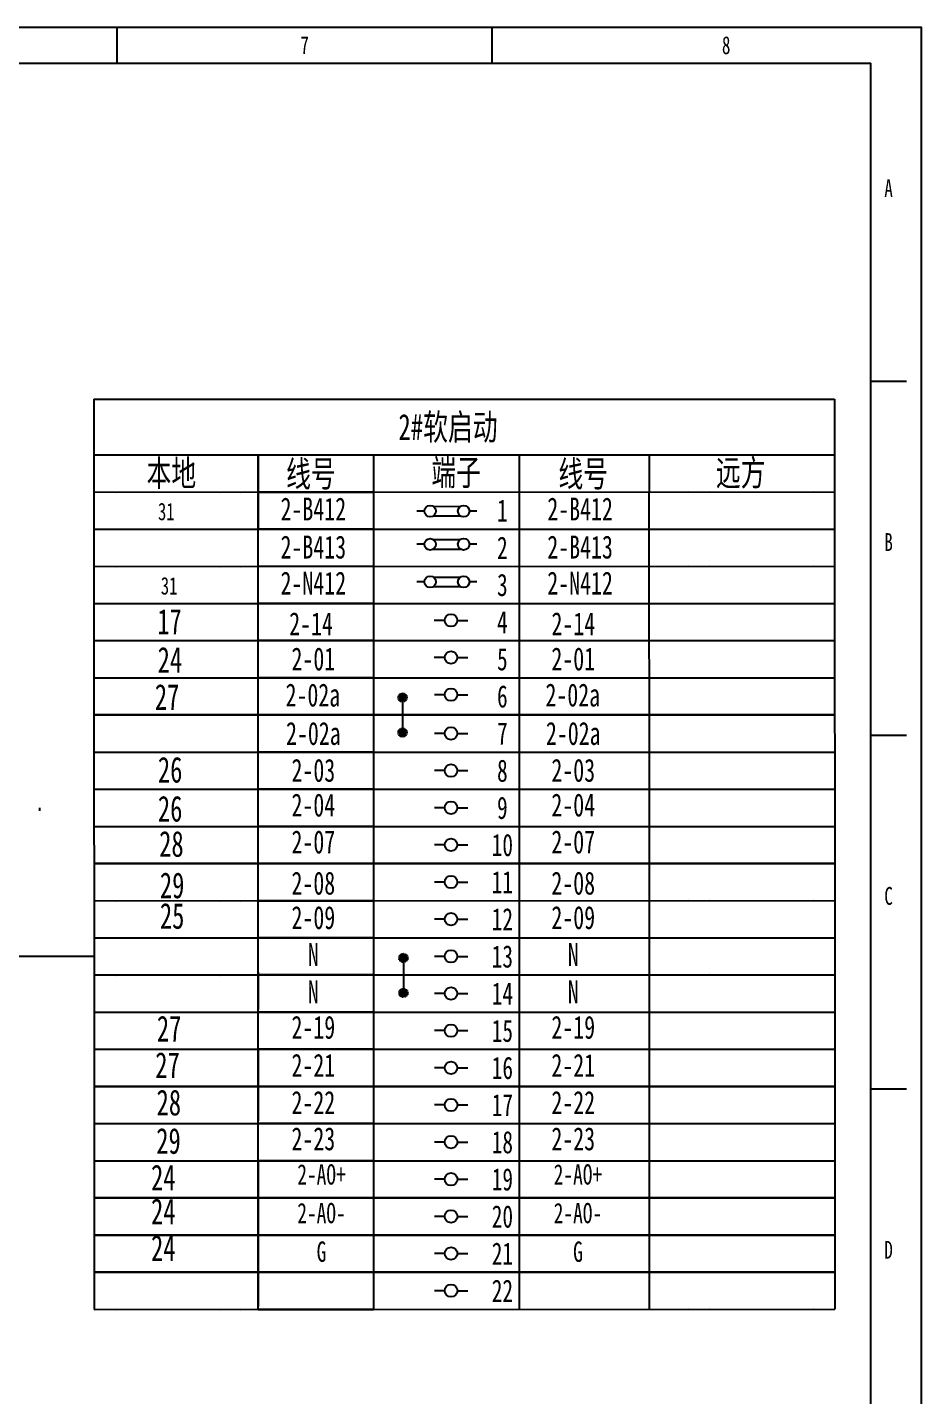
# Model space of a CAD drawing. Header units: millimetres. Extents: x 401220 to 2750366, y -101310 to 943175.
# Drawn here: x 1360159 to 1378689, y 295247 to 323583 of the extents above; entities that cross this region are included whole.
import ezdxf
from ezdxf.enums import TextEntityAlignment as Align

# ---------------------------------------------------------------- set-up
doc = ezdxf.new("R2010")
doc.units = ezdxf.units.MM
doc.linetypes.add('ACAD_ISO03W100', pattern=[30, 12, -18])
doc.styles.add('IDQSTYLE', font='NSimSun.ttf', dxfattribs={"width": 0.7})

msp = doc.modelspace()

# ---------------------------------------------------------------- hatches: boundary and pattern name
at = {"linetype": 'ACAD_ISO03W100'}
h = msp.add_hatch(color=256, dxfattribs=at)
h.dxf.hatch_style = 1
h.paths.add_polyline_path([(1367932.8, 309793.9, 0.4142136), (1367843.6, 309704.8, 0.4142136), (1367932.8, 309615.6)])
h.paths.add_polyline_path([(1367932.8, 309793.9), (1367932.8, 309615.6, 0.4142136), (1368022, 309704.8, 0.4142136)])
h = msp.add_hatch(color=256, dxfattribs=at)
h.dxf.hatch_style = 1
h.paths.add_polyline_path([(1367932.8, 309789.9, 0.4142136), (1367843.6, 309700.7, 0.4142136), (1367932.8, 309611.5)])
h.paths.add_polyline_path([(1367932.8, 309789.9), (1367932.8, 309611.5, 0.4142136), (1368022, 309700.7, 0.4142136)])
h = msp.add_hatch(color=256, dxfattribs=at)
h.dxf.hatch_style = 1
h.paths.add_polyline_path([(1367932.8, 309069.8, 0.4142136), (1367843.6, 308980.6, 0.4142136), (1367932.8, 308891.5)])
h.paths.add_polyline_path([(1367932.8, 309069.8), (1367932.8, 308891.5, 0.4142136), (1368022, 308980.6, 0.4142136)])
h = msp.add_hatch(color=256, dxfattribs=at)
h.dxf.hatch_style = 1
h.paths.add_polyline_path([(1367932.8, 309065.7, 0.4142136), (1367843.6, 308976.5, 0.4142136), (1367932.8, 308887.4)])
h.paths.add_polyline_path([(1367932.8, 309065.7), (1367932.8, 308887.4, 0.4142136), (1368022, 308976.5, 0.4142136)])
h = msp.add_hatch(color=256, dxfattribs=at)
h.dxf.hatch_style = 1
h.paths.add_polyline_path([(1367950, 304401.6, 0.4142136), (1367860.8, 304312.5, 0.4142136), (1367950, 304223.3)])
h.paths.add_polyline_path([(1367950, 304401.6), (1367950, 304223.3, 0.4142136), (1368039.1, 304312.5, 0.4142136)])
h = msp.add_hatch(color=256, dxfattribs=at)
h.dxf.hatch_style = 1
h.paths.add_polyline_path([(1367950, 304397.6, 0.4142136), (1367860.8, 304308.4, 0.4142136), (1367950, 304219.2)])
h.paths.add_polyline_path([(1367950, 304397.6), (1367950, 304219.2, 0.4142136), (1368039.1, 304308.4, 0.4142136)])
h = msp.add_hatch(color=256, dxfattribs=at)
h.dxf.hatch_style = 1
h.paths.add_polyline_path([(1367950, 303677.5, 0.4142136), (1367860.8, 303588.3, 0.4142136), (1367950, 303499.2)])
h.paths.add_polyline_path([(1367950, 303677.5), (1367950, 303499.2, 0.4142136), (1368039.1, 303588.3, 0.4142136)])
h = msp.add_hatch(color=256, dxfattribs=at)
h.dxf.hatch_style = 1
h.paths.add_polyline_path([(1367950, 303673.4, 0.4142136), (1367860.8, 303584.2, 0.4142136), (1367950, 303495.1)])
h.paths.add_polyline_path([(1367950, 303673.4), (1367950, 303495.1, 0.4142136), (1368039.1, 303584.2, 0.4142136)])

# ---------------------------------------------------------------- linework, layer by layer
at = {"ltscale": 4}
for p, q in [((1362017.6, 322843.1), (1362017.6, 323583.3)), ((1369790.4, 322843.1), (1369790.4, 323583.3)), ((1377633.7, 316254.7), (1378373.9, 316254.7)), ((1368387.9, 313565.6), (1368230.3, 313565.6)), ((1369475.5, 313565.7), (1369317.9, 313565.7)), ((1368387.6, 312877.9), (1368230, 312877.9)), ((1368387.6, 312877.9), (1368230, 312877.9)), ((1369475.2, 312878), (1369317.6, 312878)), ((1369475.2, 312878), (1369317.6, 312878)), ((1368387.3, 312101.4), (1368229.6, 312101.4)), ((1369474.9, 312101.5), (1369317.3, 312101.5)), ((1368807.9, 311302.2), (1368591.6, 311302.2)), ((1369067.5, 311302.2), (1369283.8, 311302.2)), ((1368808, 310532.8), (1368591.6, 310532.8)), ((1369067.5, 310532.8), (1369283.8, 310532.8)), ((1368808, 309763.4), (1368591.7, 309763.4)), ((1369067.6, 309763.4), (1369283.9, 309763.4)), ((1368808.1, 308960.7), (1368591.8, 308960.7)), ((1369067.6, 308960.7), (1369283.9, 308960.7)), ((1377633.7, 308926), (1378373.9, 308926)), ((1368808.1, 308191.3), (1368591.8, 308191.3)), ((1368808.1, 308191.3), (1368591.8, 308191.3)), ((1369067.7, 308191.3), (1369284, 308191.3)), ((1369067.7, 308191.3), (1369284, 308191.3)), ((1368808.2, 307421.9), (1368591.9, 307421.9)), ((1369067.8, 307421.9), (1369284.1, 307421.9)), ((1368808.3, 306652.5), (1368592, 306652.5)), ((1369067.8, 306652.5), (1369284.1, 306652.5)), ((1368808.3, 305883.1), (1368592, 305883.1)), ((1369067.9, 305883.1), (1369284.2, 305883.1)), ((1368808.4, 305113.7), (1368592.1, 305113.7)), ((1369068, 305113.7), (1369284.3, 305113.7)), ((1368808.5, 304344.3), (1368592.2, 304344.3)), ((1369068, 304344.3), (1369284.3, 304344.3)), ((1368808.5, 303574.9), (1368592.2, 303574.9)), ((1369068.1, 303574.9), (1369284.4, 303574.9)), ((1368808.6, 302805.5), (1368592.3, 302805.5)), ((1369068.1, 302805.5), (1369284.5, 302805.5)), ((1368808.6, 302036.1), (1368592.3, 302036.1)), ((1369068.2, 302036.1), (1369284.5, 302036.1)), ((1377633.7, 301597.4), (1378373.9, 301597.4)), ((1368808.7, 301266.7), (1368592.4, 301266.7)), ((1369068.3, 301266.7), (1369284.6, 301266.7)), ((1368808.8, 300497.3), (1368592.5, 300497.3)), ((1369068.3, 300497.3), (1369284.6, 300497.3)), ((1368808.8, 299727.9), (1368592.5, 299727.9)), ((1369068.4, 299727.9), (1369284.7, 299727.9)), ((1368808.9, 298958.5), (1368592.6, 298958.5)), ((1369068.5, 298958.5), (1369284.8, 298958.5)), ((1368809, 298189.1), (1368592.7, 298189.1)), ((1369068.5, 298189.1), (1369284.8, 298189.1)), ((1368809, 297419.7), (1368592.7, 297419.7)), ((1369068.6, 297419.7), (1369284.9, 297419.7))]:
    msp.add_line(p, q, dxfattribs=at)
for p, q in [((1318193.7, 322843.1), (1377633.7, 322843.1)), ((1377633.7, 280351.7), (1377633.7, 322843.1)), ((1361538.9, 315883.3), (1376886.3, 315884.6)), ((1361538.9, 315883.3), (1361539, 314729.2)), ((1376886.3, 315884.6), (1376886.4, 314730.5)), ((1361539, 314729.2), (1374290.5, 314730.3)), ((1361539, 314729.2), (1361539, 313959.8)), ((1364134.8, 314729.4), (1376886.4, 314730.5)), ((1364942.7, 314729.5), (1367331.5, 314729.7)), ((1364942.7, 314729.5), (1364942.7, 313960.1)), ((1364942.7, 313960.1), (1364942.7, 314729.5)), ((1367331.5, 314729.7), (1367331.6, 313960.3)), ((1370346.5, 314729.9), (1370346.6, 313960.5)), ((1373040.7, 314730.2), (1373040.7, 313960.8)), ((1376886.4, 314730.5), (1376886.5, 313961.1)), ((1361539, 313959.8), (1373849.4, 313960.8)), ((1361539, 313959.8), (1361539.1, 313190.4)), ((1361539, 313959.8), (1361539.1, 313190.4)), ((1361980.2, 313959.9), (1374290.6, 313960.9)), ((1364134.9, 313960), (1376445.3, 313961)), ((1364576.1, 313960.1), (1376886.5, 313961.1)), ((1367331.6, 313960.3), (1364942.7, 313960.1)), ((1364942.7, 313960.1), (1367331.6, 313960.3)), ((1364942.7, 313960.1), (1364942.8, 313190.7)), ((1364942.8, 313190.7), (1364942.7, 313960.1)), ((1367331.6, 313960.3), (1367331.7, 313190.9)), ((1370346.6, 313960.5), (1370346.6, 313191.1)), ((1373039.5, 313960.8), (1373039.5, 313191.4)), ((1376886.5, 313961.1), (1376886.5, 313191.7)), ((1376886.5, 313961.1), (1376886.5, 313191.7)), ((1368573, 313664.1), (1369132.4, 313663.9)), ((1368574.2, 313467.9), (1369132.3, 313467.7)), ((1361539.1, 313190.4), (1373849.5, 313191.4)), ((1361539.1, 313190.4), (1361539.1, 312421)), ((1361539.1, 313190.4), (1361539.1, 312421)), ((1361980.2, 313190.5), (1374290.6, 313191.5)), ((1364135, 313190.6), (1376445.4, 313191.6)), ((1364576.1, 313190.7), (1376886.5, 313191.7)), ((1367331.7, 313190.9), (1364942.8, 313190.7)), ((1364942.8, 313190.7), (1367331.7, 313190.9)), ((1364942.8, 312421.3), (1364942.8, 313190.7)), ((1367331.7, 313190.9), (1367331.7, 312421.5)), ((1370346.6, 313191.1), (1370346.7, 312421.7)), ((1373039.5, 313191.4), (1373039.6, 312422)), ((1376886.5, 313191.7), (1376886.6, 312422.3)), ((1376886.5, 313191.7), (1376886.6, 312422.3)), ((1368572.7, 312976.4), (1369132.1, 312976.2)), ((1368572.7, 312976.4), (1369132.1, 312976.2)), ((1368573.9, 312780.2), (1369132, 312779.9)), ((1368573.9, 312780.2), (1369132, 312779.9)), ((1361539.1, 312421), (1373849.5, 312422)), ((1361539.1, 312421), (1361539.2, 311651.6)), ((1361539.1, 312421), (1361539.2, 311651.6)), ((1361980.3, 312421.1), (1374290.7, 312422.1)), ((1364135, 312421.2), (1376445.4, 312422.2)), ((1364576.2, 312421.3), (1376886.6, 312422.3)), ((1367331.7, 312421.5), (1364942.8, 312421.3)), ((1364942.8, 312421.3), (1367331.7, 312421.5)), ((1364942.9, 311651.9), (1364942.8, 312421.3)), ((1367331.7, 312421.5), (1367331.8, 311652.1)), ((1370346.7, 312421.7), (1370346.8, 311652.3)), ((1373039.6, 312422), (1373039.7, 311652.6)), ((1376886.6, 312422.3), (1376886.7, 311652.9)), ((1376886.6, 312422.3), (1376886.7, 311652.9)), ((1368572.4, 312199.9), (1369131.8, 312199.7)), ((1368573.6, 312003.7), (1369131.7, 312003.5)), ((1361539.2, 311651.6), (1373849.6, 311652.6)), ((1361539.2, 311651.6), (1361539.3, 310882.2)), ((1361539.2, 311651.6), (1361539.3, 310882.2)), ((1361980.4, 311651.7), (1374290.8, 311652.7)), ((1364135.1, 311651.8), (1376445.5, 311652.8)), ((1364576.3, 311651.9), (1376886.7, 311652.9)), ((1367331.8, 311652.1), (1364942.9, 311651.9)), ((1364942.9, 311651.9), (1367331.8, 311652.1)), ((1364943, 310882.5), (1364942.9, 311651.9)), ((1367331.8, 311652.1), (1367331.9, 310882.7)), ((1370346.8, 311652.3), (1370346.8, 310882.9)), ((1373039.7, 311652.6), (1373039.7, 310883.2)), ((1376886.7, 311652.9), (1376886.7, 310883.5)), ((1376886.7, 311652.9), (1376886.7, 310883.5)), ((1361539.3, 310882.2), (1373849.7, 310883.2)), ((1361539.3, 310882.2), (1361539.3, 310112.8)), ((1361539.3, 310882.2), (1361539.3, 310112.8)), ((1361980.4, 310882.3), (1374290.8, 310883.3)), ((1364135.2, 310882.4), (1376445.6, 310883.4)), ((1364576.3, 310882.5), (1376886.7, 310883.5)), ((1367331.9, 310882.7), (1364943, 310882.5)), ((1364943, 310882.5), (1367331.9, 310882.7)), ((1364943, 310113.1), (1364943, 310882.5)), ((1367331.9, 310882.7), (1367331.9, 310113.3)), ((1370346.8, 310882.9), (1370346.9, 310113.5)), ((1373039.7, 310883.2), (1373039.8, 310113.8)), ((1376886.7, 310883.5), (1376886.8, 310114.1)), ((1376886.7, 310883.5), (1376886.8, 310114.1)), ((1361539.3, 310112.8), (1373849.7, 310113.8)), ((1361539.3, 310112.8), (1361539.4, 309343.4)), ((1361539.3, 310112.8), (1361539.4, 309343.4)), ((1361980.5, 310112.9), (1374290.9, 310113.9)), ((1364135.2, 310113), (1376445.6, 310114)), ((1364576.4, 310113.1), (1376886.8, 310114.1)), ((1367331.9, 310113.3), (1364943, 310113.1)), ((1364943, 310113.1), (1367331.9, 310113.3)), ((1364943.1, 309343.7), (1364943, 310113.1)), ((1367331.9, 310113.3), (1367332, 309343.9)), ((1370346.9, 310113.5), (1370346.9, 309344.1)), ((1373039.8, 310113.8), (1373039.8, 309344.4)), ((1376886.8, 310114.1), (1376886.8, 309344.7)), ((1376886.8, 310114.1), (1376886.8, 309344.7)), ((1367932.8, 309700.7), (1367932.8, 308976.5)), ((1374291, 309344.5), (1361539.4, 309343.4)), ((1361539.4, 309343.4), (1373849.8, 309344.4)), ((1361539.4, 309343.4), (1361539.5, 308574)), ((1361539.4, 309343.4), (1361539.5, 308574)), ((1361980.6, 309343.5), (1374291, 309344.5)), ((1376886.8, 309344.7), (1364135.3, 309343.6)), ((1364135.3, 309343.6), (1376445.7, 309344.6)), ((1364576.4, 309343.7), (1376886.8, 309344.7)), ((1367332, 309343.9), (1364943.1, 309343.7)), ((1364943.1, 309343.7), (1367332, 309343.9)), ((1364943.2, 308574.3), (1364943.1, 309343.7)), ((1367332, 309343.9), (1367332, 308574.5)), ((1370346.9, 309344.1), (1370347, 308574.7)), ((1373039.8, 309344.4), (1373039.9, 308575)), ((1376886.8, 309344.7), (1376886.9, 308575.3)), ((1376886.8, 309344.7), (1376886.9, 308575.3)), ((1361539.5, 308574), (1373849.9, 308575)), ((1361539.5, 308574), (1361539.5, 307804.6)), ((1361539.5, 308574), (1361539.5, 307804.6)), ((1361980.6, 308574.1), (1374291, 308575.1)), ((1364135.4, 308574.2), (1376445.7, 308575.2)), ((1364576.5, 308574.3), (1376886.9, 308575.3)), ((1367332, 308574.5), (1364943.2, 308574.3)), ((1364943.2, 308574.3), (1367332, 308574.5)), ((1364943.2, 308574.3), (1367332, 308574.5)), ((1364943.2, 307804.9), (1364943.2, 308574.3)), ((1364943.2, 307804.9), (1364943.2, 308574.3)), ((1367332, 308574.5), (1367332.1, 307805.1)), ((1367332, 308574.5), (1367332.1, 307805.1)), ((1370347, 308574.7), (1370347.1, 307805.3)), ((1373039.9, 308575), (1373040, 307805.6)), ((1376886.9, 308575.3), (1376887, 307805.9)), ((1376886.9, 308575.3), (1376887, 307805.9)), ((1361539.5, 307804.6), (1373849.9, 307805.6)), ((1361539.5, 307804.6), (1361539.6, 307035.2)), ((1361539.5, 307804.6), (1361539.6, 307035.2)), ((1361980.7, 307804.7), (1374291.1, 307805.7)), ((1364135.4, 307804.8), (1376445.8, 307805.8)), ((1364576.6, 307804.9), (1376887, 307805.9)), ((1367332.1, 307805.1), (1364943.2, 307804.9)), ((1367332.1, 307805.1), (1364943.2, 307804.9)), ((1364943.2, 307804.9), (1367332.1, 307805.1)), ((1364943.3, 307035.5), (1364943.2, 307804.9)), ((1367332.1, 307805.1), (1367332.2, 307035.7)), ((1370347.1, 307805.3), (1370347.1, 307035.9)), ((1373040, 307805.6), (1373040, 307036.2)), ((1376887, 307805.9), (1376887, 307036.5)), ((1376887, 307805.9), (1376887, 307036.5)), ((1360416.8, 307357), (1360416.8, 307419.8)), ((1361539.6, 307035.2), (1373850, 307036.2)), ((1361539.6, 307035.2), (1361539.7, 306265.8)), ((1361539.6, 307035.2), (1361539.7, 306265.8)), ((1361980.7, 307035.3), (1374291.1, 307036.3)), ((1364135.5, 307035.4), (1376445.9, 307036.4)), ((1364576.6, 307035.5), (1376887, 307036.5)), ((1367332.2, 307035.7), (1364943.3, 307035.5)), ((1364943.3, 307035.5), (1367332.2, 307035.7)), ((1364943.4, 306266.1), (1364943.3, 307035.5)), ((1367332.2, 307035.7), (1367332.2, 306266.3)), ((1370347.1, 307035.9), (1370347.2, 306266.5)), ((1373040, 307036.2), (1373040.1, 306266.8)), ((1376887, 307036.5), (1376887.1, 306267.1)), ((1376887, 307036.5), (1376887.1, 306267.1)), ((1374291.2, 306266.9), (1361539.7, 306265.8)), ((1361539.7, 306265.8), (1373850.1, 306266.8)), ((1361539.7, 306265.8), (1361539.7, 305496.4)), ((1361539.7, 306265.8), (1361539.7, 305496.4)), ((1361980.8, 306265.9), (1374291.2, 306266.9)), ((1376887.1, 306267.1), (1364135.5, 306266)), ((1364135.5, 306266), (1376445.9, 306267)), ((1364576.7, 306266.1), (1376887.1, 306267.1)), ((1367332.2, 306266.3), (1364943.4, 306266.1)), ((1364943.4, 306266.1), (1367332.2, 306266.3)), ((1364943.4, 305496.7), (1364943.4, 306266.1)), ((1367332.2, 306266.3), (1367332.3, 305496.9)), ((1370347.2, 306266.5), (1370347.3, 305497.1)), ((1373040.1, 306266.8), (1373040.2, 305497.4)), ((1376887.1, 306267.1), (1376887.2, 305497.7)), ((1376887.1, 306267.1), (1376887.2, 305497.7)), ((1361539.7, 305496.4), (1373850.1, 305497.4)), ((1361539.7, 305496.4), (1361539.8, 304727)), ((1361539.7, 305496.4), (1361539.8, 304727)), ((1361980.9, 305496.5), (1374291.3, 305497.5)), ((1364135.6, 305496.6), (1376446, 305497.6)), ((1364576.8, 305496.7), (1376887.2, 305497.7)), ((1367332.3, 305496.9), (1364943.4, 305496.7)), ((1364943.4, 305496.7), (1367332.3, 305496.9)), ((1364943.5, 304727.3), (1364943.4, 305496.7)), ((1367332.3, 305496.9), (1367332.4, 304727.5)), ((1370347.3, 305497.1), (1370347.3, 304727.7)), ((1373040.2, 305497.4), (1373040.2, 304728)), ((1376887.2, 305497.7), (1376887.2, 304728.3)), ((1376887.2, 305497.7), (1376887.2, 304728.3)), ((1361539.8, 304727), (1373850.2, 304728)), ((1361539.8, 304727), (1361539.8, 303957.6)), ((1361539.8, 304727), (1361539.8, 303957.6)), ((1361980.9, 304727.1), (1374291.3, 304728.1)), ((1364135.7, 304727.2), (1376446.1, 304728.2)), ((1364576.8, 304727.3), (1376887.2, 304728.3)), ((1367332.4, 304727.5), (1364943.5, 304727.3)), ((1364943.5, 304727.3), (1367332.4, 304727.5)), ((1364943.5, 303957.9), (1364943.5, 304727.3)), ((1367332.4, 304727.5), (1367332.4, 303958.1)), ((1370347.3, 304727.7), (1370347.4, 303958.3)), ((1373040.2, 304728), (1373040.3, 303958.6)), ((1376887.2, 304728.3), (1376887.3, 303958.9)), ((1376887.2, 304728.3), (1376887.3, 303958.9)), ((1361539.8, 304342.3), (1359900.2, 304342.2)), ((1367950, 304308.4), (1367950, 303584.2)), ((1374291.4, 303958.7), (1361539.8, 303957.6)), ((1361539.8, 303957.6), (1373850.2, 303958.6)), ((1361539.8, 303957.6), (1373850.2, 303958.6)), ((1361539.8, 303957.6), (1361539.9, 303188.2)), ((1361539.8, 303957.6), (1361539.9, 303188.2)), ((1361981, 303957.7), (1374291.4, 303958.7)), ((1361981, 303957.7), (1374291.4, 303958.7)), ((1376887.3, 303958.9), (1364135.7, 303957.8)), ((1364135.7, 303957.8), (1376446.1, 303958.8)), ((1364135.7, 303957.8), (1376446.1, 303958.8)), ((1364576.9, 303957.9), (1376887.3, 303958.9)), ((1364576.9, 303957.9), (1376887.3, 303958.9)), ((1367332.4, 303958.1), (1364943.5, 303957.9)), ((1364943.5, 303957.9), (1367332.4, 303958.1)), ((1364943.6, 303188.5), (1364943.5, 303957.9)), ((1364943.6, 304014.1), (1364943.7, 303244.7)), ((1367332.4, 303958.1), (1367332.5, 303188.7)), ((1370347.4, 303958.3), (1370347.5, 303188.9)), ((1373040.3, 303958.6), (1373040.4, 303189.2)), ((1376887.3, 303958.9), (1376887.4, 303189.5)), ((1376887.3, 303958.9), (1376887.4, 303189.5)), ((1361539.9, 303188.2), (1373850.3, 303189.2)), ((1361539.9, 303188.2), (1361540, 302418.8)), ((1361539.9, 303188.2), (1361540, 302418.8)), ((1361981.1, 303188.3), (1374291.5, 303189.3)), ((1364135.8, 303188.4), (1376446.2, 303189.4)), ((1364577, 303188.5), (1376887.4, 303189.5)), ((1367332.5, 303188.7), (1364943.6, 303188.5)), ((1364943.6, 303188.5), (1367332.5, 303188.7)), ((1364943.7, 302419.1), (1364943.6, 303188.5)), ((1367332.5, 303188.7), (1367332.6, 302419.3)), ((1370347.5, 303188.9), (1370347.5, 302419.5)), ((1373040.4, 303189.2), (1373040.4, 302419.8)), ((1376887.4, 303189.5), (1376887.4, 302420.1)), ((1376887.4, 303189.5), (1376887.4, 302420.1)), ((1361540, 302418.8), (1373850.4, 302419.8)), ((1361540, 302418.8), (1361540, 301649.4)), ((1361540, 302418.8), (1361540, 301649.4)), ((1361981.1, 302418.9), (1374291.5, 302419.9)), ((1364135.9, 302419), (1376446.3, 302420)), ((1364577, 302419.1), (1376887.4, 302420.1)), ((1367332.6, 302419.3), (1364943.7, 302419.1)), ((1364943.7, 302419.1), (1367332.6, 302419.3)), ((1364943.7, 302419.1), (1364943.7, 301649.7)), ((1364943.7, 301649.7), (1364943.7, 302419.1)), ((1367332.6, 302419.3), (1367332.6, 301649.9)), ((1370347.5, 302419.5), (1370347.6, 301650.1)), ((1373040.4, 302419.8), (1373040.5, 301650.4)), ((1376887.4, 302420.1), (1376887.5, 301650.7)), ((1376887.4, 302420.1), (1376887.5, 301650.7)), ((1374291.6, 301650.5), (1361540, 301649.4)), ((1361540, 301649.4), (1373850.4, 301650.4)), ((1361540, 301649.4), (1373850.4, 301650.4)), ((1361540, 301649.4), (1373850.4, 301650.4)), ((1361540, 301649.4), (1361540.1, 300880)), ((1361540, 301649.4), (1361540.1, 300880)), ((1361981.2, 301649.5), (1374291.6, 301650.5)), ((1361981.2, 301649.5), (1374291.6, 301650.5)), ((1361981.2, 301649.5), (1374291.6, 301650.5)), ((1376887.5, 301650.7), (1364135.9, 301649.6)), ((1364135.9, 301649.6), (1376446.3, 301650.6)), ((1364135.9, 301649.6), (1376446.3, 301650.6)), ((1364135.9, 301649.6), (1376446.3, 301650.6)), ((1364577.1, 301649.7), (1376887.5, 301650.7)), ((1364577.1, 301649.7), (1376887.5, 301650.7)), ((1364577.1, 301649.7), (1376887.5, 301650.7)), ((1367332.6, 301649.9), (1364943.7, 301649.7)), ((1364943.7, 301649.7), (1367332.6, 301649.9)), ((1364943.8, 300880.3), (1364943.7, 301649.7)), ((1364943.8, 301705.9), (1364943.9, 300936.5)), ((1367332.6, 301649.9), (1367332.7, 300880.5)), ((1370347.6, 301650.1), (1370347.6, 300880.7)), ((1373040.5, 301650.4), (1373040.5, 300881)), ((1376887.5, 301650.7), (1376887.5, 300881.3)), ((1376887.5, 301650.7), (1376887.5, 300881.3)), ((1361540.1, 300880), (1373850.5, 300881)), ((1361540.1, 300880), (1361540.2, 300110.6)), ((1361540.1, 300880), (1361540.2, 300110.6)), ((1361981.3, 300880.1), (1374291.7, 300881.1)), ((1364136, 300880.2), (1376446.4, 300881.2)), ((1364577.1, 300880.3), (1376887.5, 300881.3)), ((1367332.7, 300880.5), (1364943.8, 300880.3)), ((1364943.8, 300880.3), (1367332.7, 300880.5)), ((1364943.9, 300110.9), (1364943.8, 300880.3)), ((1367332.7, 300880.5), (1367332.7, 300111.1)), ((1370347.6, 300880.7), (1370347.7, 300111.3)), ((1373040.5, 300881), (1373040.6, 300111.6)), ((1376887.5, 300881.3), (1376887.6, 300111.9)), ((1376887.5, 300881.3), (1376887.6, 300111.9)), ((1361540.2, 300110.6), (1373850.6, 300111.6)), ((1361540.2, 300110.6), (1361540.2, 299341.2)), ((1361540.2, 300110.6), (1361540.2, 299341.2)), ((1361981.3, 300110.7), (1374291.7, 300111.7)), ((1364136, 300110.8), (1376446.4, 300111.8)), ((1364577.2, 300110.9), (1376887.6, 300111.9)), ((1367332.7, 300111.1), (1364943.9, 300110.9)), ((1364943.9, 300110.9), (1367332.7, 300111.1)), ((1364943.9, 300110.9), (1364943.9, 299341.5)), ((1364943.9, 299341.5), (1364943.9, 300110.9)), ((1367332.7, 300111.1), (1367332.8, 299341.7)), ((1370347.7, 300111.3), (1370347.8, 299341.9)), ((1373040.6, 300111.6), (1373040.7, 299342.2)), ((1376887.6, 300111.9), (1376887.7, 299342.5)), ((1376887.6, 300111.9), (1376887.7, 299342.5)), ((1374291.8, 299342.3), (1361540.2, 299341.2)), ((1361540.2, 299341.2), (1373850.6, 299342.2)), ((1361540.2, 299341.2), (1373850.6, 299342.2)), ((1361540.2, 299341.2), (1373850.6, 299342.2)), ((1361540.2, 299341.2), (1373850.6, 299342.2)), ((1361540.2, 299341.2), (1361540.3, 298571.8)), ((1361540.2, 299341.2), (1361540.3, 298571.8)), ((1361981.4, 299341.3), (1374291.8, 299342.3)), ((1361981.4, 299341.3), (1374291.8, 299342.3)), ((1361981.4, 299341.3), (1374291.8, 299342.3)), ((1361981.4, 299341.3), (1374291.8, 299342.3)), ((1376887.7, 299342.5), (1364136.1, 299341.4)), ((1364136.1, 299341.4), (1376446.5, 299342.4)), ((1364136.1, 299341.4), (1376446.5, 299342.4)), ((1364136.1, 299341.4), (1376446.5, 299342.4)), ((1364136.1, 299341.4), (1376446.5, 299342.4)), ((1364577.3, 299341.5), (1376887.7, 299342.5)), ((1364577.3, 299341.5), (1376887.7, 299342.5)), ((1364577.3, 299341.5), (1376887.7, 299342.5)), ((1364577.3, 299341.5), (1376887.7, 299342.5)), ((1367332.8, 299341.7), (1364943.9, 299341.5)), ((1364943.9, 299341.5), (1367332.8, 299341.7)), ((1364944, 298572.1), (1364943.9, 299341.5)), ((1364944, 299397.7), (1364944.1, 298628.3)), ((1367332.8, 299341.7), (1367332.9, 298572.3)), ((1370347.8, 299341.9), (1370347.8, 298572.5)), ((1373040.7, 299342.2), (1373040.7, 298572.8)), ((1376887.7, 299342.5), (1376887.7, 298573.1)), ((1376887.7, 299342.5), (1376887.7, 298573.1)), ((1374291.8, 298572.9), (1361540.3, 298571.8)), ((1361540.3, 298571.8), (1373850.7, 298572.8)), ((1361540.3, 298571.8), (1373850.7, 298572.8)), ((1361540.3, 298571.8), (1373850.7, 298572.8)), ((1361540.3, 298571.8), (1373850.7, 298572.8)), ((1361540.3, 298571.8), (1373850.7, 298572.8)), ((1361540.3, 298571.8), (1361540.4, 297802.4)), ((1361540.3, 298571.8), (1361540.4, 297802.4)), ((1361981.4, 298571.9), (1374291.8, 298572.9)), ((1361981.4, 298571.9), (1374291.8, 298572.9)), ((1361981.4, 298571.9), (1374291.8, 298572.9)), ((1361981.4, 298571.9), (1374291.8, 298572.9)), ((1361981.4, 298571.9), (1374291.8, 298572.9)), ((1376887.7, 298573.1), (1364136.2, 298572)), ((1364136.2, 298572), (1376446.6, 298573)), ((1364136.2, 298572), (1376446.6, 298573)), ((1364136.2, 298572), (1376446.6, 298573)), ((1364136.2, 298572), (1376446.6, 298573)), ((1364136.2, 298572), (1376446.6, 298573)), ((1364577.3, 298572.1), (1376887.7, 298573.1)), ((1364577.3, 298572.1), (1376887.7, 298573.1)), ((1364577.3, 298572.1), (1376887.7, 298573.1)), ((1364577.3, 298572.1), (1376887.7, 298573.1)), ((1364577.3, 298572.1), (1376887.7, 298573.1)), ((1367332.9, 298572.3), (1364944, 298572.1)), ((1364944, 298572.1), (1367332.9, 298572.3)), ((1367332.9, 298572.3), (1364944, 298572.1)), ((1364944, 298572.1), (1367332.9, 298572.3)), ((1364944.1, 297802.7), (1364944, 298572.1)), ((1364944.1, 298628.3), (1364944.1, 297858.9)), ((1367332.9, 298572.3), (1367332.9, 297802.9)), ((1370347.8, 298572.5), (1370347.9, 297803.1)), ((1373040.7, 298572.8), (1373040.8, 297803.4)), ((1376887.7, 298573.1), (1376887.8, 297803.7)), ((1376887.7, 298573.1), (1376887.8, 297803.7)), ((1364944.1, 297858.9), (1364944.2, 297089.5)), ((1374291.9, 297803.5), (1361540.4, 297802.4)), ((1361540.4, 297802.4), (1373850.7, 297803.4)), ((1361540.4, 297802.4), (1373850.7, 297803.4)), ((1361540.4, 297802.4), (1373850.7, 297803.4)), ((1361540.4, 297802.4), (1373850.7, 297803.4)), ((1361540.4, 297802.4), (1373850.7, 297803.4)), ((1361540.4, 297802.4), (1373850.7, 297803.4)), ((1361540.4, 297802.4), (1361540.4, 297033)), ((1361540.4, 297802.4), (1361540.4, 297033)), ((1361981.5, 297802.5), (1374291.9, 297803.5)), ((1361981.5, 297802.5), (1374291.9, 297803.5)), ((1361981.5, 297802.5), (1374291.9, 297803.5)), ((1361981.5, 297802.5), (1374291.9, 297803.5)), ((1361981.5, 297802.5), (1374291.9, 297803.5)), ((1361981.5, 297802.5), (1374291.9, 297803.5)), ((1376887.8, 297803.7), (1364136.2, 297802.6)), ((1364136.2, 297802.6), (1376446.6, 297803.6)), ((1364136.2, 297802.6), (1376446.6, 297803.6)), ((1364136.2, 297802.6), (1376446.6, 297803.6)), ((1364136.2, 297802.6), (1376446.6, 297803.6)), ((1364136.2, 297802.6), (1376446.6, 297803.6)), ((1364136.2, 297802.6), (1376446.6, 297803.6)), ((1364577.4, 297802.7), (1376887.8, 297803.7)), ((1364577.4, 297802.7), (1376887.8, 297803.7)), ((1364577.4, 297802.7), (1376887.8, 297803.7)), ((1364577.4, 297802.7), (1376887.8, 297803.7)), ((1364577.4, 297802.7), (1376887.8, 297803.7)), ((1364577.4, 297802.7), (1376887.8, 297803.7)), ((1367332.9, 297802.9), (1364944.1, 297802.7)), ((1364944.1, 297802.7), (1367332.9, 297802.9)), ((1367332.9, 297802.9), (1364944.1, 297802.7)), ((1364944.1, 297802.7), (1367332.9, 297802.9)), ((1367332.9, 297802.9), (1364944.1, 297802.7)), ((1364944.1, 297802.7), (1367332.9, 297802.9)), ((1364944.1, 297033.3), (1364944.1, 297802.7)), ((1367332.9, 297802.9), (1367333, 297033.5)), ((1370347.9, 297803.1), (1370348, 297033.7)), ((1373040.8, 297803.4), (1373040.9, 297034)), ((1376887.8, 297803.7), (1376887.9, 297034.3)), ((1376887.8, 297803.7), (1376887.9, 297034.3)), ((1361540.4, 297033), (1373850.8, 297034)), ((1361981.6, 297033.1), (1374292, 297034.1)), ((1364136.3, 297033.2), (1376446.7, 297034.2)), ((1364577.5, 297033.3), (1376887.9, 297034.3)), ((1367333, 297033.5), (1364944.1, 297033.3)), ((1364944.1, 297033.3), (1367333, 297033.5))]:
    msp.add_line(p, q)
msp.add_lwpolyline([(1316565.1, 279611.4), (1378689.2, 279611.4), (1378689.2, 323583.3), (1316565.1, 323583.3)], close=True, dxfattribs=at)
for centre, radius in [((1368506.6, 313565.6), 118.8), ((1369199.2, 313565.7), 118.8), ((1368506.3, 312877.9), 118.8), ((1368506.3, 312877.9), 118.8), ((1369198.9, 312878), 118.8), ((1369198.9, 312878), 118.8), ((1368506, 312101.4), 118.8), ((1369198.5, 312101.5), 118.8), ((1368937.7, 311302.2), 129.8), ((1368937.7, 310532.8), 129.8), ((1368937.8, 309763.4), 129.8), ((1368937.9, 308960.7), 129.8), ((1368937.9, 308191.3), 129.8), ((1368937.9, 308191.3), 129.8), ((1368938, 307421.9), 129.8), ((1368938.1, 306652.5), 129.8), ((1368938.1, 305883.1), 129.8), ((1368938.2, 305113.7), 129.8), ((1368938.2, 304344.3), 129.8), ((1368938.3, 303574.9), 129.8), ((1368938.4, 302805.5), 129.8), ((1368938.4, 302036.1), 129.8), ((1368938.5, 301266.7), 129.8), ((1368938.6, 300497.3), 129.8), ((1368938.6, 299727.9), 129.8), ((1368938.7, 298958.5), 129.8), ((1368938.7, 298189.1), 129.8), ((1368938.8, 297419.7), 129.8)]:
    msp.add_circle(centre, radius, dxfattribs=at)
at = {"linetype": 'ACAD_ISO03W100'}
for centre in [(1367932.8, 309704.8), (1367932.8, 309700.7), (1367932.8, 308980.6), (1367932.8, 308976.5), (1367950, 304312.5), (1367950, 304308.4), (1367950, 303588.3), (1367950, 303584.2)]:
    msp.add_circle(centre, 89.2, dxfattribs=at)

# ---------------------------------------------------------------- texts
at = {"style": 'IDQSTYLE', "width": 0.7}
for s, p in [('7', (1365904, 322917.1)), ('8', (1374639.1, 322917.1)), ('A', (1378003.8, 319956)), ('B', (1378003.8, 312627.4)), ('C', (1378003.8, 305298.7)), ('D', (1378003.8, 297970.1))]:
    msp.add_text(s, height=370.9, dxfattribs=at).set_placement(p, align=Align.BOTTOM_CENTER)
for s, height, p in [('2#软启动', 538.58, (1368874.7, 315306.9)), ('1', 461.6, (1370001.2, 313575.8)), ('2', 461.6, (1370001.2, 312806.4)), ('3', 461.6, (1370001.3, 312037)), ('@N421', 0.154, (1370346.7, 312037)), ('4', 461.6, (1370001.3, 311267.6)), ('5', 461.6, (1370001.4, 310498.2)), ('6', 461.6, (1370001.5, 309728.8)), ('7', 461.6, (1370001.5, 308959.4)), ('@N421', 0.154, (1370347, 308959.4)), ('8', 461.6, (1370001.6, 308190)), ('9', 461.6, (1370001.7, 307420.6)), ('10', 461.64, (1370001.7, 306651.2)), ('11', 461.64, (1370001.8, 305881.8)), ('12', 461.64, (1370001.8, 305112.4)), ('13', 461.64, (1370001.9, 304343)), ('@N421', 0.154, (1370347.4, 304343)), ('14', 461.64, (1370002, 303573.6)), ('15', 461.64, (1370002, 302804.2)), ('16', 461.64, (1370002.1, 302034.8)), ('@N421', 0.154, (1370347.5, 302034.8)), ('17', 461.64, (1370002.2, 301265.4)), ('18', 461.64, (1370002.2, 300496)), ('19', 461.64, (1370002.3, 299726.6)), ('@N421', 0.154, (1370347.7, 299726.6)), ('20', 461.64, (1370002.4, 298957.2)), ('21', 461.64, (1370002.4, 298187.8)), ('22', 461.64, (1370002.5, 297418.4))]:
    msp.add_text(s, height=height, rotation=0.00471, dxfattribs=at).set_placement(p, align=Align.MIDDLE_CENTER)
for s, height, rotation, p in [('本地', 538.58, 0.00471, (1363143.2, 314084)), ('线号', 538.58, 0.00471, (1366034.6, 314068.8)), ('端子', 538.58, 0.00471, (1369043.4, 314099.6)), ('线号', 538.58, 0.00471, (1371677, 314069.2)), ('远方', 538.58, 0.00471, (1374940, 314090)), ('2-AO+', 421.66, 360, (1366253.9, 299617.2)), ('2-AO+', 421.66, 360, (1371567.3, 299617.2)), ('2-AO-', 421.66, 360, (1366253.9, 298816.6)), ('2-AO-', 421.66, 360, (1371567.3, 298816.6)), ('G', 421.7, 360, (1366253.9, 298017.6)), ('G', 421.7, 360, (1371567.3, 298017.6))]:
    msp.add_text(s, height=height, rotation=rotation, dxfattribs=at).set_placement(p, align=Align.CENTER)
for s, height, p in [('31', 361.72, (1363038.1, 313557.1)), ('31', 361.72, (1363096.2, 312018.3)), ('17', 525.76, (1363105.3, 311275.3)), ('24', 533.98, (1363112.1, 310484.5)), ('27', 533.98, (1363054.5, 309716.1)), ('26', 533.98, (1363117.5, 308209.1)), ('26', 533.98, (1363117.5, 307402.1)), ('28', 533.98, (1363143.7, 306673.5)), ('29', 533.98, (1363158.9, 305815.8)), ('25', 533.98, (1363158.9, 305182)), ('27', 533.98, (1363096.5, 302847.6)), ('27', 533.98, (1363063.4, 302092.3)), ('28', 533.98, (1363089.9, 301317.1)), ('29', 533.98, (1363083.3, 300522)), ('24', 533.98, (1362975.8, 299763.3)), ('24', 533.98, (1362975.8, 299062)), ('24', 533.98, (1362975.9, 298303.4))]:
    msp.add_text(s, height=height, dxfattribs=at).set_placement(p, align=Align.MIDDLE_CENTER)
for s, height, p in [('2-B412', 475.59, (1366084.7, 313370.7)), ('2-B412', 475.59, (1371611.9, 313370.7)), ('2-B413', 475.59, (1366084.7, 312583.3)), ('2-B413', 475.59, (1371611.9, 312583.3)), ('2-N412', 475.59, (1366084.7, 311837.5)), ('2-N412', 475.59, (1371611.9, 311837.5)), ('2-14', 475.59, (1366037.2, 310994.6)), ('2-14', 475.59, (1371472.4, 310995)), ('2-01', 475.59, (1366084.7, 310265.9)), ('2-01', 475.59, (1371470.1, 310266.3)), ('2-02a', 475.59, (1366075.2, 309518.8)), ('2-02a', 475.59, (1371460.6, 309519.2)), ('2-02a', 475.59, (1366084.7, 308723.3)), ('2-02a', 475.59, (1371470.1, 308723.7)), ('2-03', 475.59, (1366084.7, 307959.4)), ('2-03', 475.59, (1371470.1, 307959.9)), ('2-04', 475.59, (1366084.7, 307240.6)), ('2-04', 475.59, (1371470.1, 307241)), ('2-07', 475.59, (1366084.7, 306476.7)), ('2-07', 475.59, (1371470.1, 306477.2)), ('2-08', 475.59, (1366084.7, 305623.1)), ('2-08', 475.59, (1371470.1, 305623.5)), ('2-09', 475.59, (1366084.7, 304909.4)), ('2-09', 475.59, (1371470.1, 304909.9)), ('N', 475.6, (1366084.8, 304144.1)), ('N', 475.6, (1371470.2, 304144.5)), ('N', 475.6, (1366084.8, 303372.2)), ('N', 475.6, (1371470.2, 303372.6)), ('2-19', 475.59, (1366084.8, 302637.8)), ('2-19', 475.59, (1371470.2, 302637.1)), ('2-21', 475.59, (1366084.8, 301850)), ('2-21', 475.59, (1371470.2, 301849.3)), ('2-22', 475.59, (1366084.8, 301080.5)), ('2-22', 475.59, (1371470.2, 301079.8)), ('2-23', 475.59, (1366084.8, 300328.4)), ('2-23', 475.59, (1371470.2, 300327.7))]:
    msp.add_text(s, height=height, dxfattribs=at).set_placement(p, align=Align.CENTER)

doc.saveas('drawing.dxf')
